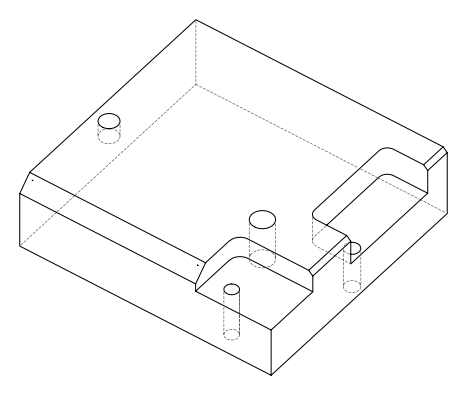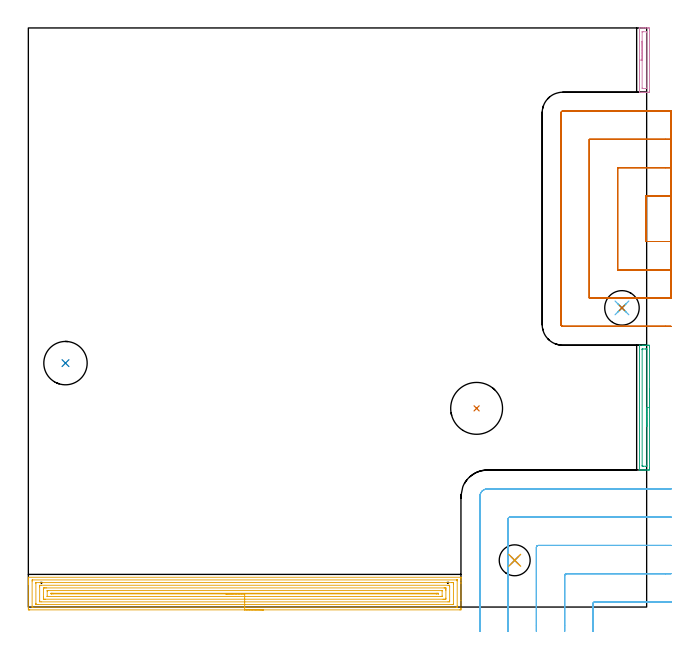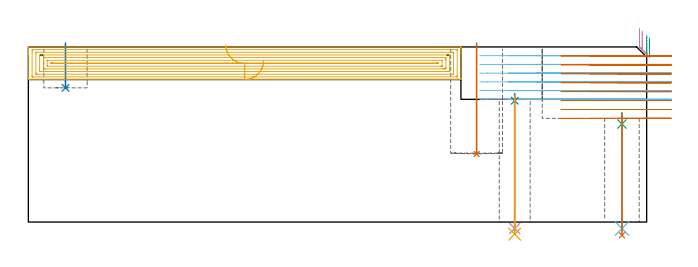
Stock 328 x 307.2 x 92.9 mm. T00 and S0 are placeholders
(PLAN: 13 operations, 8 tool changes, 40.4 min)
(1 INDEXABLE_INSERT_DRILL_BLIND_HOLE_FROM_SOLID | STEP1POCKET | NXT0302_026 | 0.24 min | 33525 mm3)
(2 INDEXABLE_INSERT_DRILL_BLIND_HOLE_FROM_SOLID_1 | STEP1POCKET_1 | UGT0302_002 | 0.1 min | 9007 mm3)
(3 AREA_MILL | FG_CHAMFER_SURFACE | UGT0205_001 | 1.25 min | 1030 mm3)
(4 AREA_MILL_1 | FG_CHAMFER_SURFACE_1 | UGT0205_001 | 0.73 min | 529 mm3)
(5 AREA_MILL_2 | FG_CHAMFER_SURFACE_2 | UGT0205_001 | 13.05 min | 35476 mm3)
(6 MILL_CORNER_NOTCH_RECTANGULAR | CORNER_NOTCH_RECTANGULAR | UGT0201_094 | Follow Part, ap 5, ae 75% | 7.76 min | 196712 mm3)
(7 MILL_SLOT | SLOT_PARTIAL_RECTANGULAR | UGT0201_094 | Follow Part, ap 5, ae 75% | 16.09 min | 279802 mm3)
(8 SPOT_DRILL | STEP1HOLE | NXT0321_9005460120000 | 0.04 min | 14 mm3)
(9 SPOT_DRILL_1 | STEP1HOLE_1 | NXT0321_9005460120000 | 0.06 min | 187 mm3)
(10 DRILL_THROUGH_HOLE_INTO_CENTER | STEP1HOLE | NXT0301_077 | 0.29 min | 5714 mm3)
(11 DRILL_TO_ENLARGE_THROUGH_HOLE | STEP1HOLE | UGT0301_288 | 0.3 min | 7992 mm3)
(12 DRILL_THROUGH_HOLE_INTO_CENTER_1 | STEP1HOLE_1 | NXT0301_077 | 0.25 min | 4714 mm3)
(13 DRILL_TO_ENLARGE_THROUGH_HOLE_1 | STEP1HOLE_1 | UGT0301_252 | 0.27 min | 9587 mm3)
(TOOL NXT0302_026 | Index. Insert Drill 27.5mm [880-D2750L32-03] | D27.5 PA176 FL83 Z2)
(TOOL UGT0302_002 | Indexable Insert Drill 23mm | D23 PA180 FL50 Z2)
(TOOL UGT0205_001 | Chamfer Mill 20 x 3 x 45 deg. | D20 FL50 Z2)
(TOOL UGT0201_094 | End mill 20 mm | D20 FL38 Z4)
(TOOL NXT0321_9005460120000 | NC Spot Drill, 142deg, 12mm, Carbide, Uncoated | D12 PA142 FL30 Z2)
(TOOL NXT0301_077 | Carbide Drill 10.6mm [860.1-1060-053A1-MM 2214] | D10.6 PA140 FL71 Z2)
(TOOL UGT0301_288 | Twist Drill 16.4 mm | D16.4 PA118 FL125 Z2)
(TOOL UGT0301_252 | Twist Drill 18.3 mm | D18.3 PA118 FL135 Z2)
(OP 1 INDEXABLE_INSERT_DRILL_BLIND_HOLE_FROM_SOLID)
G17 G21 G94 G90
T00 M6
G54
G17 G0 G90 X237.8 Y105.4 S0 M3
G43 Z102.9 H1
G94 G81 G98 Z36.1 F250. R94.9
G80
M5
M2
(OP 2 INDEXABLE_INSERT_DRILL_BLIND_HOLE_FROM_SOLID_1)
G17 G21 G94 G90
T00 M6
G54
G17 G0 G90 X19.7 Y129.4 S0 M3
G43 Z102.9 H0
G94 G81 G98 Z71.2 F250. R94.9
G80
M5
M2
(OP 3 AREA_MILL)
G17 G21 G94 G90
T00 M6
G54
G17 G0 G90 X329.5 Y115.8 S1061 M3
G43 Z102.9 H0
Z97.6
G94 G1 Y115.762 Z96.728 F250.
Y115.648 Z95.864
Y115.459 Z95.012
Y115.197 Z94.18
Y114.863 Z93.374
Y114.46 Z92.6
Y113.992 Z91.864
Y113.46 Z91.172
Y112.871 Z90.529
Y112.228 Z89.94
Y111.536 Z89.408
Y110.8 Z88.94
Y110.026 Z88.537
Y109.22 Z88.203
Y108.388 Z87.941
Y107.536 Z87.752
Y106.672 Z87.638
Y105.8 Z87.6
Y73.722
X329.499 Y73.283 Z87.601
X329.494 Y72.837 Z87.602
X329.491 Y72.709 Z87.605
X329.053 Y72.7 Z88.042
X328.749 Z88.347
X328.172 Z88.923
X327.563 Z89.534
X327.291 Z89.806
X326.682 Z90.415
X326.409 Z90.687
X325.864 Z91.235
X325.192 Z91.907
X324.475 Y72.701 Z92.623
X324.206 Y72.71 Z92.893
X324.2 Y72.838 Z92.9
X324.199 Y138.87 Z92.899
X324.255 Y138.89 Z92.843
X324.315 Y138.9 Z92.783
X325.864 Z91.235
X326.409 Z90.687
X326.682 Z90.415
X327.291 Z89.806
X327.563 Z89.534
X328.172 Z88.923
X328.749 Z88.347
X329.053 Y138.897 Z88.042
X329.491 Y138.891 Z87.605
X329.494 Y138.763 Z87.602
X329.499 Y138.317 Z87.601
X329.5 Y137.865 Z87.6
Y105.8
X328.086 Z89.014
X328.085 Y75.065 Z89.015
X328.084 Y74.864 Z89.016
X328.081 Y74.764 Z89.019
X328.079 Y74.722 Z89.021
X328.012 Y74.71 Z89.088
X327.649 Y74.703 Z89.451
X326.409 Y74.701 Z90.691
X325.887 Y74.702 Z91.213
X325.705 Y74.709 Z91.395
X325.621 Y74.714 Z91.479
X325.616 Y74.977 Z91.484
X325.615 Y75.065 Z91.485
Y136.535
X325.616 Y136.736 Z91.484
X325.619 Y136.836 Z91.481
X325.621 Y136.878 Z91.479
X325.688 Y136.89 Z91.412
X326.051 Y136.898 Z91.049
X327.291 Y136.9 Z89.809
X327.813 Y136.898 Z89.287
X327.995 Y136.891 Z89.105
X328.079 Y136.886 Z89.021
X328.084 Y136.623 Z89.016
X328.085 Y136.535 Z89.015
X328.086 Y105.8 Z89.014
Y104.928 Z89.052
Y104.064 Z89.166
Y103.212 Z89.355
Y102.38 Z89.617
Y101.574 Z89.951
Y100.8 Z90.354
Y100.064 Z90.823
Y99.372 Z91.354
Y98.729 Z91.943
Y98.14 Z92.586
Y97.608 Z93.279
Y97.14 Z94.014
Y96.737 Z94.788
Y96.403 Z95.594
Y96.141 Z96.426
Y95.952 Z97.278
Y95.838 Z98.143
Y95.8 Z99.014
G0 Z102.9
M5
M2
(OP 4 AREA_MILL_1)
G17 G21 G94 G90
T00 M6
G54
G17 G0 G90 X324.2 Y280.15 S1061 M3
G43 Z102.9 H0
G94 G1 Y280.188 Z102.028 F250.
Y280.302 Z101.163
Y280.491 Z100.312
Y280.753 Z99.48
Y281.087 Z98.674
Y281.49 Z97.9
Y281.958 Z97.164
Y282.49 Z96.472
Y283.079 Z95.829
Y283.722 Z95.24
Y284.414 Z94.708
Y285.15 Z94.24
Y285.924 Z93.837
Y286.73 Z93.503
Y287.562 Z93.241
Y288.414 Z93.052
Y289.278 Z92.938
Y290.15 Z92.9
Y307.068
X324.206 Y307.19 Z92.893
X324.465 Y307.2 Z92.634
X325.169 Z91.93
X325.887 Z91.212
X326.409 Z90.687
X326.67 Z90.427
X327.291 Z89.806
X327.551 Z89.546
X328.172 Z88.923
X328.743 Z88.352
X329.053 Y307.197 Z88.042
X329.491 Y307.191 Z87.605
X329.494 Y307.069 Z87.602
X329.499 Y306.623 Z87.601
X329.5 Y306.171 Z87.6
Y274.116
X329.499 Y273.677 Z87.601
X329.494 Y273.231 Z87.602
X329.491 Y273.109 Z87.605
X329.053 Y273.1 Z88.042
X328.743 Z88.352
X328.172 Z88.923
X327.552 Z89.546
X327.291 Z89.806
X326.67 Z90.427
X326.409 Z90.687
X325.887 Z91.212
X325.169 Z91.93
X324.464 Y273.101 Z92.635
X324.206 Y273.11 Z92.893
X324.2 Y273.232 Z92.9
Y290.15
X325.614 Z91.486
X325.615 Y305.043 Z91.485
X325.617 Y305.143 Z91.483
X325.621 Y305.184 Z91.479
X325.701 Y305.191 Z91.399
X326.056 Y305.199 Z91.044
X327.818 Y305.2 Z89.282
X327.996 Y305.196 Z89.104
X328.078 Y305.19 Z89.022
X328.085 Y304.93 Z89.015
Y275.257
X328.083 Y275.157 Z89.017
X328.079 Y275.116 Z89.021
X327.999 Y275.109 Z89.101
X327.644 Y275.101 Z89.456
X325.882 Y275.1 Z91.218
X325.704 Y275.104 Z91.396
X325.622 Y275.11 Z91.478
X325.615 Y275.37 Z91.485
X325.614 Y290.15 Z91.486
Y291.022 Z91.524
Y291.886 Z91.638
Y292.738 Z91.827
Y293.57 Z92.089
Y294.376 Z92.423
Y295.15 Z92.826
Y295.886 Z93.294
Y296.578 Z93.825
Y297.221 Z94.415
Y297.81 Z95.058
Y298.342 Z95.75
Y298.81 Z96.486
Y299.213 Z97.26
Y299.547 Z98.066
Y299.809 Z98.898
Y299.998 Z99.749
Y300.112 Z100.614
Y300.15 Z101.486
G0 Z102.9
M5
M2
(OP 5 AREA_MILL_2)
G17 G21 G94 G90
T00 M6
G54
G17 G0 G90 X124.75 Y-1.5 S1061 M3
G43 Z102.9 H0
Z85.6
G94 G1 X124.712 Z84.729 F250.
X124.598 Z83.864
X124.409 Z83.012
X124.147 Z82.18
X123.813 Z81.374
X123.41 Z80.6
X122.941 Z79.864
X122.41 Z79.172
X121.821 Z78.529
X121.178 Z77.94
X120.486 Z77.409
X119.75 Z76.94
X118.976 Z76.537
X118.17 Z76.203
X117.338 Z75.941
X116.486 Z75.752
X115.622 Z75.638
X114.75 Z75.6
X0.731 Y-1.499 Z75.601
X0.597
X0.007 Y-1.491 Z75.606
X0.003 Y-1.481 Z75.616
X0. Y-0.887 Z76.21
Y11.911 Z89.005
Y12.508 Z89.602
Y13.099 Z90.196
Y13.401 Z90.497
Y13.992 Z91.088
Y14.294 Z91.389
Y14.898 Z91.997
Y15.386 Z92.485
X0.007 Y15.746 Z92.838
X0.01 Y15.805 Z92.895
X0.147 Y15.8 Z92.9
X229.349
X229.49 Y15.797 Z92.888
X229.497 Y15.764 Z92.855
X229.498 Y15.744 Z92.836
X229.5 Y15.386 Z92.485
Y14.898 Z91.997
Y14.294 Z91.389
Y13.099 Z90.196
Y12.508 Z89.602
Y3.427 Z80.524
Y-0.591 Z76.506
X229.499 Y-0.887 Z76.21
X229.496 Y-1.481 Z75.616
X229.493 Y-1.491 Z75.606
X228.903 Y-1.5 Z75.6
X114.75
Y-0.086 Z77.014
X2.38
X2.289 Y-0.085 Z77.015
X2.106 Y-0.08 Z77.02
X2.009 Y-0.075 Z77.025
X2.005 Y-0.048 Z77.052
X2.002 Y0.006 Z77.106
X2. Y0.387 Z77.487
X2.001 Y13.78 Z90.88
X2.01 Y14.294 Z91.394
X2.023 Y14.379 Z91.479
X2.197 Y14.384 Z91.484
X2.289 Y14.385 Z91.485
X227.12 Y14.386 Z91.486
X227.211 Y14.385 Z91.485
X227.394 Y14.38 Z91.48
X227.491 Y14.375 Z91.475
X227.495 Y14.348 Z91.448
X227.498 Y14.294 Z91.394
X227.5 Y13.913 Z91.013
X227.499 Y0.52 Z77.62
X227.49 Y0.006 Z77.106
X227.477 Y-0.079 Z77.021
X227.303 Y-0.084 Z77.016
X227.211 Y-0.085 Z77.015
X114.75 Y-0.086 Z77.014
Y1.329 Z78.429
X5.056
X4.626 Y1.33 Z78.43
X4.164 Y1.333 Z78.433
X4.019 Y1.335 Z78.435
X4.007 Y1.628 Z78.728
X4.003 Y1.792 Z78.892
X4. Y1.956 Z79.056
Y12.672 Z89.772
X4.004 Y12.836 Z89.936
X4.01 Y12.945 Z90.045
X4.014 Y12.966 Z90.066
X4.021 Y12.968 Z90.068
X4.048 Y12.97 Z90.07
X4.164 Y12.971 Z90.071
X224.444
X224.874 Y12.97 Z90.07
X225.336 Y12.967 Z90.067
X225.481 Y12.965 Z90.065
X225.492 Y12.672 Z89.772
X225.497 Y12.508 Z89.608
X225.499 Y12.344 Z89.444
X225.5 Y1.628 Z78.728
X225.496 Y1.464 Z78.564
X225.49 Y1.355 Z78.455
X225.486 Y1.334 Z78.434
X225.479 Y1.332 Z78.432
X225.452 Y1.33 Z78.43
X225.336 Y1.329 Z78.429
X114.75
Y2.743 Z79.843
X6.782
X6.014 Y2.75 Z79.85
X6. Y3.526 Z80.626
Y10.722 Z87.822
X6.012 Y11.55 Z88.65
X6.839 Y11.557 Z88.657
X222.718
X223.485 Y11.55 Z88.65
X223.5 Y10.775 Z87.875
Y3.578 Z80.678
X223.488 Y2.75 Z79.85
X222.661 Y2.743 Z79.843
X114.75
Y4.157 Z81.257
X8.937
X8.623 Y4.158 Z81.258
X8.04 Y4.162 Z81.262
X8.02 Y4.164 Z81.264
X8.008 Y4.194 Z81.294
X8.004 Y4.471 Z81.571
X8. Y5.095 Z82.195
Y5.364 Z82.464
X8.001 Y9.559 Z86.659
X8.005 Y9.829 Z86.929
X8.01 Y10.134 Z87.234
X8.313 Y10.139 Z87.239
X8.623 Y10.141 Z87.241
X9.201 Y10.143 Z87.243
X9.515
X220.563
X220.877 Y10.142 Z87.242
X221.46 Y10.138 Z87.238
X221.48 Y10.136 Z87.236
X221.492 Y10.106 Z87.206
X221.496 Y9.829 Z86.929
X221.5 Y9.205 Z86.305
Y8.936 Z86.036
X221.499 Y4.741 Z81.841
X221.495 Y4.471 Z81.571
X221.49 Y4.166 Z81.266
X221.187 Y4.161 Z81.261
X220.877 Y4.159 Z81.259
X220.299 Y4.157 Z81.257
X219.985
X114.75
Y5.571 Z82.671
X10.2
X10.055 Y5.573 Z82.673
X10.02 Y5.576 Z82.676
X10.01 Y5.578 Z82.678
X10.007 Y5.587 Z82.687
X10.003 Y5.619 Z82.719
X10. Y5.771 Z82.871
Y8.45 Z85.55
X10.003 Y8.586 Z85.686
X10.007 Y8.694 Z85.794
X10.01 Y8.723 Z85.823
X10.023 Y8.724 Z85.824
X10.064 Y8.726 Z85.826
X10.407 Y8.728 Z85.828
X10.614 Y8.729 Z85.829
X219.3
X219.445 Y8.727 Z85.827
X219.48 Y8.724 Z85.824
X219.49 Y8.722 Z85.822
X219.493 Y8.713 Z85.813
X219.497 Y8.681 Z85.781
X219.5 Y8.529 Z85.629
Y5.85 Z82.95
X219.497 Y5.714 Z82.814
X219.493 Y5.606 Z82.706
X219.49 Y5.577 Z82.677
X219.477 Y5.576 Z82.676
X219.436 Y5.574 Z82.674
X219.093 Y5.572 Z82.672
X218.886 Y5.571 Z82.671
X114.75
Y6.985 Z84.085
X13.082
X12.353 Y6.987 Z84.087
X12.19 Y6.989 Z84.089
X12.035 Y6.992 Z84.092
X12.01 Y7.15 Z84.25
X12.007 Y7.245 Z84.345
X12.009 Y7.292 Z84.392
X12.012 Y7.308 Z84.408
X12.031 Y7.31 Z84.41
X12.19 Y7.312 Z84.412
X12.918 Y7.314 Z84.414
X13.082 Y7.315 Z84.415
X216.418
X217.147 Y7.313 Z84.413
X217.31 Y7.311 Z84.411
X217.465 Y7.308 Z84.408
X217.49 Y7.15 Z84.25
X217.493 Y7.055 Z84.155
X217.491 Y7.008 Z84.108
X217.488 Y6.992 Z84.092
X217.469 Y6.99 Z84.09
X217.31 Y6.988 Z84.088
X216.582 Y6.985 Z84.085
X216.418
X114.75
X113.878 Z84.123
X113.013 Z84.237
X112.162 Z84.426
X111.33 Z84.688
X110.524 Z85.022
X109.75 Z85.425
X109.014 Z85.894
X108.322 Z86.425
X107.679 Z87.014
X107.09 Z87.657
X106.558 Z88.35
X106.09 Z89.085
X105.687 Z89.859
X105.353 Z90.665
X105.091 Z91.497
X104.902 Z92.349
X104.788 Z93.214
X104.75 Z94.085
G0 Z102.9
M5
M2
(OP 6 MILL_CORNER_NOTCH_RECTANGULAR)
G17 G21 G94 G90
T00 M6
G54
G17 G0 G90 X341. Y2.7 S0 M3
G43 Z102.9 H0
Z88.267
G94 G1 X338. F250.
X300.494 F500.
G3 X299.5 Y1.705 R1.
G1 Y-10.
Y-13. F250.
G0 Z102.9
X341. Y17.7
Z88.267
G1 X338.
X285.495 F500.
G3 X284.5 Y16.705 R1.
G1 Y-10.
Y-13. F250.
G0 Z102.9
X341. Y32.7
Z88.267
G1 X338.
X270.495 F500.
G3 X269.5 Y31.705 R1.
G1 Y-10.
Y-13. F250.
G0 Z102.9
X341. Y47.7
Z88.267
G1 X338.
X255.496 F500.
G3 X254.5 Y46.704 R1.
G1 Y-10.
Y-13. F250.
G0 Z102.9
X341. Y62.7
Z88.267
G1 X338.
X243.6 F500.
G3 X239.5 Y58.6 R4.1
G1 Y-10.
Y-13. F250.
G0 Z102.9
X341. Y2.7
Z83.633
G1 X338.
X300.494 F500.
G3 X299.5 Y1.705 R1.
G1 Y-10.
Y-13. F250.
G0 Z102.9
X341. Y17.7
Z83.633
G1 X338.
X285.495 F500.
G3 X284.5 Y16.705 R1.
G1 Y-10.
Y-13. F250.
G0 Z102.9
X341. Y32.7
Z83.633
G1 X338.
X270.495 F500.
G3 X269.5 Y31.705 R1.
G1 Y-10.
Y-13. F250.
G0 Z102.9
X341. Y47.7
Z83.633
G1 X338.
X255.496 F500.
G3 X254.5 Y46.704 R1.
G1 Y-10.
Y-13. F250.
G0 Z102.9
X341. Y62.7
Z83.633
G1 X338.
X243.6 F500.
G3 X239.5 Y58.6 R4.1
G1 Y-10.
Y-13. F250.
G0 Z102.9
X341. Y2.7
Z79.
G1 X338.
X300.495 F500.
G3 X299.5 Y1.705 R1.
G1 Y-10.
Y-13. F250.
G0 Z102.9
X341. Y17.7
Z79.
G1 X338.
X285.495 F500.
G3 X284.5 Y16.705 R1.
G1 Y-10.
Y-13. F250.
G0 Z102.9
X341. Y32.7
Z79.
G1 X338.
X270.495 F500.
G3 X269.5 Y31.705 R1.
G1 Y-10.
Y-13. F250.
G0 Z102.9
X341. Y47.7
Z79.
G1 X338.
X255.496 F500.
G3 X254.5 Y46.704 R1.
G1 Y-10.
Y-13. F250.
G0 Z102.9
X341. Y62.7
Z79.
G1 X338.
X243.6 F500.
G3 X239.5 Y58.6 R4.1
G1 Y-10.
Y-13. F250.
G0 Z102.9
X341. Y2.7
Z74.367
G1 X338.
X300.494 F500.
G3 X299.5 Y1.706 R1.
G1 Y-10.
Y-13. F250.
G0 Z102.9
X341. Y17.7
Z74.367
G1 X338.
X285.495 F500.
G3 X284.5 Y16.705 R1.
G1 Y-10.
Y-13. F250.
G0 Z102.9
X341. Y32.7
Z74.367
G1 X338.
X270.495 F500.
G3 X269.5 Y31.705 R1.
G1 Y-10.
Y-13. F250.
G0 Z102.9
X341. Y47.7
Z74.367
G1 X338.
X255.496 F500.
G3 X254.5 Y46.704 R1.
G1 Y-10.
Y-13. F250.
G0 Z102.9
X341. Y62.7
Z74.367
G1 X338.
X243.6 F500.
G3 X239.5 Y58.6 R4.1
G1 Y-10.
Y-13. F250.
G0 Z102.9
X341. Y2.7
Z69.733
G1 X338.
X300.495 F500.
G3 X299.5 Y1.705 R1.
G1 Y-10.
Y-13. F250.
G0 Z102.9
X341. Y17.7
Z69.733
G1 X338.
X285.495 F500.
G3 X284.5 Y16.705 R1.
G1 Y-10.
Y-13. F250.
G0 Z102.9
X341. Y32.7
Z69.733
G1 X338.
X270.495 F500.
G3 X269.5 Y31.705 R1.
G1 Y-10.
Y-13. F250.
G0 Z102.9
X341. Y47.7
Z69.733
G1 X338.
X255.496 F500.
G3 X254.5 Y46.704 R1.
G1 Y-10.
Y-13. F250.
G0 Z102.9
X341. Y62.7
Z69.733
G1 X338.
X243.6 F500.
G3 X239.5 Y58.6 R4.1
G1 Y-10.
Y-13. F250.
G0 Z102.9
X341. Y2.7
Z65.1
G1 X338.
X300.495 F500.
G3 X299.5 Y1.706 R1.
G1 Y-10.
Y-13. F250.
G0 Z102.9
X341. Y17.7
Z65.1
G1 X338.
X285.495 F500.
G3 X284.5 Y16.705 R1.
G1 Y-10.
Y-13. F250.
G0 Z102.9
X341. Y32.7
Z65.1
G1 X338.
X270.495 F500.
G3 X269.5 Y31.705 R1.
G1 Y-10.
Y-13. F250.
G0 Z102.9
X341. Y47.7
Z65.1
G1 X338.
X255.496 F500.
G3 X254.5 Y46.704 R1.
G1 Y-10.
Y-13. F250.
G0 Z102.9
X341. Y62.7
Z65.1
G1 X338.
X243.6 F500.
G3 X239.5 Y58.6 R4.1
G1 Y-10.
Y-13. F250.
G0 Z102.9
M5
M2
(OP 7 MILL_SLOT)
G17 G21 G94 G90
T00 M6
G54
G17 G0 G90 X341. Y218.1 S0 M3
G43 Z102.9 H0
Z88.162
G94 G1 X338. F250.
X327.6 F500.
Y193.9
X338.
X341. F250.
Y233.1
X338.
X312.6 F500.
Y178.9
X338.
X341. F250.
Y248.1
X338.
X297.6 F500.
Y163.9
X338.
X341. F250.
Y263.1
X338.
X283.5 F500.
G3 X282.6 Y262.2 R0.9
G1 Y149.8
G3 X283.5 Y148.9 R0.9
G1 X338.
X341. F250.
G0 Y218.1 Z83.425
G1 X338.
X327.6 F500.
Y193.9
X338.
X341. F250.
Y233.1
X338.
X312.6 F500.
Y178.9
X338.
X341. F250.
Y248.1
X338.
X297.6 F500.
Y163.9
X338.
X341. F250.
Y263.1
X338.
X283.5 F500.
G3 X282.6 Y262.2 R0.9
G1 Y149.8
G3 X283.5 Y148.9 R0.9
G1 X338.
X341. F250.
G0 Y218.1 Z78.687
G1 X338.
X327.6 F500.
Y193.9
X338.
X341. F250.
Y233.1
X338.
X312.6 F500.
Y178.9
X338.
X341. F250.
Y248.1
X338.
X297.6 F500.
Y163.9
X338.
X341. F250.
Y263.1
X338.
X283.5 F500.
G3 X282.6 Y262.2 R0.9
G1 Y149.8
G3 X283.5 Y148.9 R0.9
G1 X338.
X341. F250.
G0 Y218.1 Z73.95
G1 X338.
X327.6 F500.
Y193.9
X338.
X341. F250.
Y233.1
X338.
X312.6 F500.
Y178.9
X338.
X341. F250.
Y248.1
X338.
X297.6 F500.
Y163.9
X338.
X341. F250.
Y263.1
X338.
X283.5 F500.
G3 X282.6 Y262.2 R0.9
G1 Y149.8
G3 X283.5 Y148.9 R0.9
G1 X338.
X341. F250.
G0 Y218.1 Z69.212
G1 X338.
X327.6 F500.
Y193.9
X338.
X341. F250.
Y233.1
X338.
X312.6 F500.
Y178.9
X338.
X341. F250.
Y248.1
X338.
X297.6 F500.
Y163.9
X338.
X341. F250.
Y263.1
X338.
X283.5 F500.
G3 X282.6 Y262.2 R0.9
G1 Y149.8
G3 X283.5 Y148.9 R0.9
G1 X338.
X341. F250.
G0 Y218.1 Z64.475
G1 X338.
X327.6 F500.
Y193.9
X338.
X341. F250.
Y233.1
X338.
X312.6 F500.
Y178.9
X338.
X341. F250.
Y248.1
X338.
X297.6 F500.
Y163.9
X338.
X341. F250.
Y263.1
X338.
X283.5 F500.
G3 X282.6 Y262.2 R0.9
G1 Y149.8
G3 X283.5 Y148.9 R0.9
G1 X338.
X341. F250.
G0 Y218.1 Z59.737
G1 X338.
X327.6 F500.
Y193.9
X338.
X341. F250.
Y233.1
X338.
X312.6 F500.
Y178.9
X338.
X341. F250.
Y248.1
X338.
X297.6 F500.
Y163.9
X338.
X341. F250.
Y263.1
X338.
X283.5 F500.
G3 X282.6 Y262.2 R0.9
G1 Y149.8
G3 X283.5 Y148.9 R0.9
G1 X338.
X341. F250.
G0 Y218.1 Z55.
G1 X338.
X327.6 F500.
Y193.9
X338.
X341. F250.
Y233.1
X338.
X312.6 F500.
Y178.9
X338.
X341. F250.
Y248.1
X338.
X297.6 F500.
Y163.9
X338.
X341. F250.
Y263.1
X338.
X283.5 F500.
G3 X282.6 Y262.2 R0.9
G1 Y149.8
G3 X283.5 Y148.9 R0.9
G1 X338.
X341. F250.
G0 Z102.9
M5
M2
(OP 8 SPOT_DRILL)
G17 G21 G94 G90
T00 M6
G54
G17 G0 G90 X258. Y24.8 S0 M3
G43 Z102.9 H0
G94 G81 G98 Z64.394 F250. R68.1
G80
M5
M2
(OP 9 SPOT_DRILL_1)
G17 G21 G94 G90
T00 M6
G54
G17 G0 G90 X314.9 Y158.7 S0 M3
G43 Z102.9 H0
G94 G81 G98 Z52. F250. R58.
G80
M5
M2
(OP 10 DRILL_THROUGH_HOLE_INTO_CENTER)
G17 G21 G94 G90
T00 M6
G54
G17 G0 G90 X258. Y24.8 S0 M3
G43 Z102.9 H1
G94 G73 G98 Z-3.429 F250. Q9.79 R67.1
G80
M5
M2
(OP 11 DRILL_TO_ENLARGE_THROUGH_HOLE)
G17 G21 G94 G90
T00 M6
G54
G17 G0 G90 X258. Y24.8 S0 M3
G43 Z102.9 H0
G94 G73 G98 Z-6.427 F250. Q14.305 R67.1
G80
M5
M2
(OP 12 DRILL_THROUGH_HOLE_INTO_CENTER_1)
G17 G21 G94 G90
T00 M6
G54
G17 G0 G90 X314.9 Y158.7 S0 M3
G43 Z102.9 H1
G94 G73 G98 Z-3.429 F250. Q9.738 R57.
G80
M5
M2
(OP 13 DRILL_TO_ENLARGE_THROUGH_HOLE_1)
G17 G21 G94 G90
T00 M6
G54
G17 G0 G90 X314.9 Y158.7 S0 M3
G43 Z102.9 H0
G94 G73 G98 Z-6.998 F250. Q15.499 R57.
G80
M5
M2
